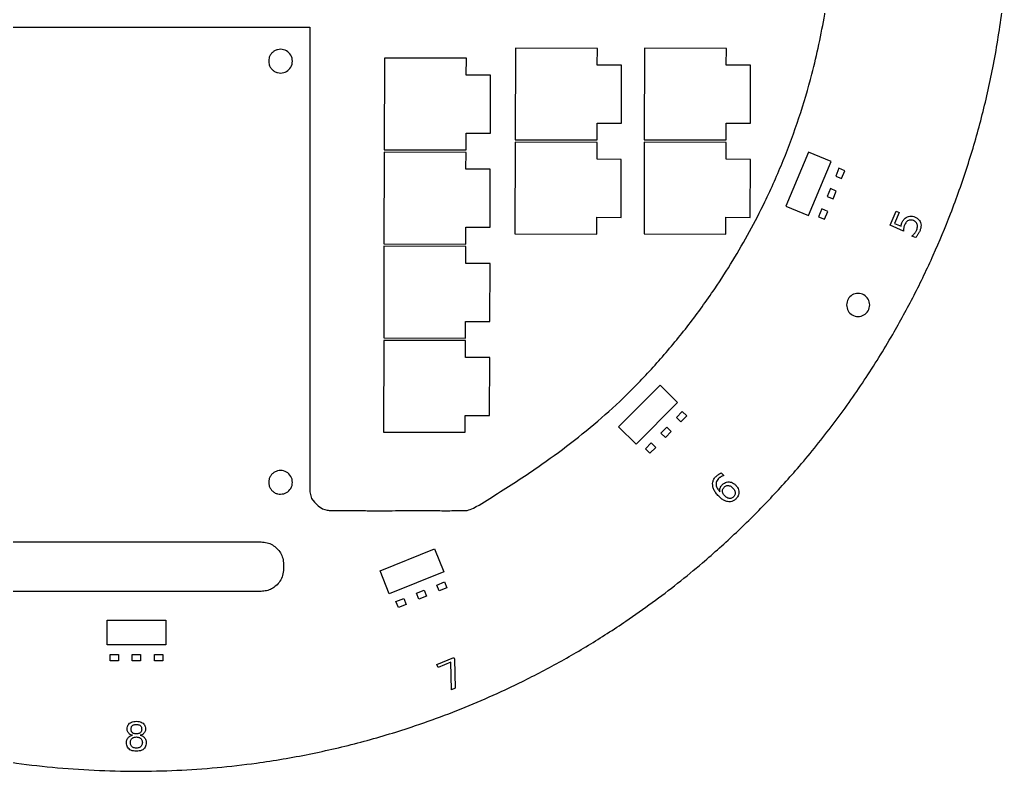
# Model space of a CAD drawing. Extents: x 0 to 200, y 0 to 180.
# Drawn here: x 86.7 to 199.9, y 0.1 to 86.1 of the extents above; entities that cross this region are included whole.
import ezdxf

# ---------------------------------------------------------------- set-up
doc = ezdxf.new("R2010")
doc.units = 0
doc.layers.add('Capa_1', color=7, linetype='CONTINUOUS')

msp = doc.modelspace()

# ---------------------------------------------------------------- linework, layer by layer
at = {"layer": 'Capa_1', "color": 7}
for p, q in [((80.14119, 85.276161), (119.859009, 85.276161)), ((119.859009, 85.276161), (119.859009, 32.105604)), ((143.386363, 82.890521), (143.353152, 72.407009)), ((152.740992, 82.860886), (143.386363, 82.890521)), ((152.734898, 80.937154), (152.740992, 82.860886)), ((158.146892, 82.890518), (158.113682, 72.407006)), ((167.501522, 82.860884), (158.146892, 82.890518)), ((167.495427, 80.937151), (167.501522, 82.860884)), ((128.397957, 81.753027), (128.364746, 71.269515)), ((137.752586, 81.723393), (128.397957, 81.753027)), ((137.746492, 79.79966), (137.752586, 81.723393)), ((155.516867, 80.928341), (152.734898, 80.937154)), ((155.495844, 74.292294), (155.516867, 80.928341)), ((170.277396, 80.928338), (167.495427, 80.937151)), ((170.256374, 74.292291), (170.277396, 80.928338)), ((116.499063, 80.03806), (116.499063, 80.03806)), ((140.528461, 79.790847), (137.746492, 79.79966)), ((140.507438, 73.1548), (140.528461, 79.790847)), ((152.707781, 72.377374), (152.713875, 74.301107)), ((152.713875, 74.301107), (155.495844, 74.292294)), ((167.468311, 72.377371), (167.474405, 74.301104)), ((167.474405, 74.301104), (170.256374, 74.292291)), ((137.719375, 71.23988), (137.725469, 73.163613)), ((137.725469, 73.163613), (140.507438, 73.1548)), ((143.352244, 72.120418), (143.319033, 61.636903)), ((152.706873, 72.090783), (143.352244, 72.120418)), ((143.353152, 72.407009), (152.707781, 72.377374)), ((143.353152, 72.407009), (143.353152, 72.407009)), ((152.700779, 70.16705), (152.706873, 72.090783)), ((158.112774, 72.120415), (158.079563, 61.6369)), ((167.467403, 72.09078), (158.112774, 72.120415)), ((158.113682, 72.407006), (167.468311, 72.377371)), ((158.113682, 72.407006), (158.113682, 72.407006)), ((167.461309, 70.167048), (167.467403, 72.09078)), ((128.363838, 70.982924), (128.330627, 60.499409)), ((137.718467, 70.953289), (128.363838, 70.982924)), ((128.364746, 71.269515), (137.719375, 71.23988)), ((128.364746, 71.269515), (128.364746, 71.269515)), ((137.712373, 69.029557), (137.718467, 70.953289)), ((176.896488, 70.996937), (174.295926, 64.808157)), ((179.489814, 69.907206), (176.896488, 70.996937)), ((155.482748, 70.158237), (152.700779, 70.16705)), ((155.461725, 63.52219), (155.482748, 70.158237)), ((170.243278, 70.158235), (167.461309, 70.167048)), ((170.222255, 63.522188), (170.243278, 70.158235)), ((176.889252, 63.718426), (179.489814, 69.907206)), ((180.381572, 69.134092), (180.011842, 68.254212)), ((181.050746, 68.852901), (180.381572, 69.134092)), ((140.494342, 69.020744), (137.712373, 69.029557)), ((140.47332, 62.384697), (140.494342, 69.020744)), ((180.011842, 68.254212), (180.681016, 67.973021)), ((180.681016, 67.973021), (181.050746, 68.852901)), ((179.403938, 66.807533), (179.034207, 65.927651)), ((180.073113, 66.526342), (179.403938, 66.807533)), ((179.034207, 65.927651), (179.703381, 65.64646)), ((179.703381, 65.64646), (180.073113, 66.526342)), ((174.295926, 64.808157), (176.889252, 63.718426)), ((152.673662, 61.607268), (152.679756, 63.531004)), ((152.679756, 63.531004), (155.461725, 63.52219)), ((167.434192, 61.607265), (167.440286, 63.531001)), ((167.440286, 63.531001), (170.222255, 63.522188)), ((178.426304, 64.480972), (178.056573, 63.601092)), ((178.056573, 63.601092), (178.725747, 63.319901)), ((179.095478, 64.199781), (178.426304, 64.480972)), ((178.725747, 63.319901), (179.095478, 64.199781)), ((186.24231, 62.612156), (186.937716, 64.221496)), ((187.28272, 64.072418), (186.749546, 62.838522)), ((186.937716, 64.221496), (187.28272, 64.072418)), ((137.685256, 60.469774), (137.691351, 62.39351)), ((137.691351, 62.39351), (140.47332, 62.384697)), ((187.764377, 61.954461), (186.242302, 62.612159)), ((186.242302, 62.612159), (186.24231, 62.612156)), ((186.749546, 62.838522), (187.492319, 62.517565)), ((143.319033, 61.636903), (152.673662, 61.607268)), ((143.319033, 61.636903), (143.319033, 61.636903)), ((158.079563, 61.6369), (167.434192, 61.607265)), ((158.079563, 61.6369), (158.079563, 61.6369)), ((189.145968, 61.205738), (188.733994, 61.383754)), ((128.329719, 60.212823), (128.296508, 49.72931)), ((137.684348, 60.183188), (128.329719, 60.212823)), ((128.330627, 60.499409), (137.685256, 60.469774)), ((128.330627, 60.499409), (128.330627, 60.499409)), ((137.678254, 58.259455), (137.684348, 60.183188)), ((140.460223, 58.250642), (137.678254, 58.259455)), ((140.439201, 51.614595), (140.460223, 58.250642)), ((181.250498, 53.496869), (181.250498, 53.496869)), ((137.651137, 49.699676), (137.657232, 51.623408)), ((137.657232, 51.623408), (140.439201, 51.614595)), ((128.2956, 49.442721), (128.26239, 38.959206)), ((137.65023, 49.413086), (128.2956, 49.442721)), ((128.296508, 49.72931), (137.651137, 49.699676)), ((128.296508, 49.72931), (128.296508, 49.72931)), ((137.644135, 47.489353), (137.65023, 49.413086)), ((140.426104, 47.48054), (137.644135, 47.489353)), ((140.405082, 40.844493), (140.426104, 47.48054)), ((155.176679, 39.559897), (159.922595, 44.307547)), ((159.922595, 44.307547), (161.912045, 42.318844)), ((161.912045, 42.318844), (157.166129, 37.571194)), ((137.617019, 38.929571), (137.623113, 40.853306)), ((137.623113, 40.853306), (140.405082, 40.844493)), ((161.789301, 40.627475), (162.45989, 41.306592)), ((162.976378, 40.796589), (162.305789, 40.117473)), ((162.45989, 41.306592), (162.976378, 40.796589)), ((162.305789, 40.117473), (161.789301, 40.627475)), ((128.26239, 38.959206), (137.617019, 38.929571)), ((128.26239, 38.959206), (128.26239, 38.959206)), ((157.166129, 37.571194), (155.176679, 39.559897)), ((160.016142, 38.831768), (160.686733, 39.510887)), ((160.532629, 38.321766), (160.016142, 38.831768)), ((161.203221, 39.000884), (160.532629, 38.321766)), ((160.686733, 39.510887), (161.203221, 39.000884)), ((158.242984, 37.036064), (158.913573, 37.71518)), ((158.913573, 37.71518), (159.430061, 37.205177)), ((158.759472, 36.526061), (158.242984, 37.036064)), ((159.430061, 37.205177), (158.759472, 36.526061)), ((166.922614, 34.273849), (167.204878, 33.980928)), ((166.922614, 34.273849), (166.922614, 34.273849)), ((116.499063, 31.836537), (116.499063, 31.836537)), ((119.859009, 32.105604), (120.050957, 31.346954)), ((167.255288, 32.65099), (167.255288, 32.65099)), ((120.050957, 31.346954), (120.384199, 30.921329)), ((120.384199, 30.921329), (120.794875, 30.502373)), ((120.794875, 30.502373), (121.313695, 30.1823)), ((121.313695, 30.1823), (121.843581, 30.019773)), ((85.780946, 26.383126), (114.27717, 26.383126)), ((127.886274, 23.062545), (134.108646, 25.581664)), ((134.108646, 25.581664), (135.16425, 22.97426)), ((116.834523, 23.825772), (116.834523, 23.277767)), ((128.941878, 20.455141), (127.886274, 23.062545)), ((135.16425, 22.97426), (128.941878, 20.455141)), ((134.381596, 21.447353), (135.266252, 21.805505)), ((135.266252, 21.805505), (135.538637, 21.132698)), ((114.27717, 20.720413), (85.780946, 20.720413)), ((132.042405, 20.500335), (132.927064, 20.858488)), ((132.31479, 19.827528), (132.042405, 20.500335)), ((132.927064, 20.858488), (133.199449, 20.185681)), ((134.653981, 20.774546), (134.381596, 21.447353)), ((135.538637, 21.132698), (134.653981, 20.774546)), ((129.703217, 19.553318), (130.587873, 19.91147)), ((129.975602, 18.880511), (129.703217, 19.553318)), ((130.587873, 19.91147), (130.860258, 19.238663)), ((133.199449, 20.185681), (132.31479, 19.827528)), ((130.860258, 19.238663), (129.975602, 18.880511)), ((96.643516, 14.608527), (96.643516, 17.421506)), ((96.643516, 17.421506), (103.356482, 17.421506)), ((103.356482, 17.421506), (103.356482, 14.608527)), ((103.356482, 14.608527), (96.643516, 14.608527)), ((97.010797, 13.48692), (97.965202, 13.48692)), ((97.010797, 12.761067), (97.010797, 13.48692)), ((97.965202, 12.761067), (97.010797, 12.761067)), ((97.965202, 13.48692), (97.965202, 12.761067)), ((99.534414, 13.48692), (100.488822, 13.48692)), ((99.534414, 12.761067), (99.534414, 13.48692)), ((100.488822, 12.761067), (99.534414, 12.761067)), ((100.488822, 13.48692), (100.488822, 12.761067)), ((102.058034, 13.48692), (103.012439, 13.48692)), ((102.058034, 12.761067), (102.058034, 13.48692)), ((103.012439, 12.761067), (102.058034, 12.761067)), ((103.012439, 13.48692), (103.012439, 12.761067)), ((134.370484, 12.346676), (136.333037, 13.15464)), ((135.979344, 12.602589), (134.513561, 11.99914)), ((136.050212, 9.468714), (135.979344, 12.602589)), ((136.333037, 13.15464), (136.405418, 12.978826)), ((136.405418, 12.978826), (136.481564, 9.646297)), ((134.513561, 11.99914), (134.370484, 12.346676)), ((134.370484, 12.346676), (134.370484, 12.346676)), ((136.481564, 9.646297), (136.050212, 9.468714)), ((99.389818, 4.954418), (99.389818, 4.954418)), ((99.553416, 4.249176), (99.553416, 4.249176)), ((99.999996, 4.059046), (99.999996, 4.059046))]:
    msp.add_line(p, q, dxfattribs=at)
for points, knots in [([(199.858894, 99.999994), (199.818106, 97.807285), (199.737066, 93.450704), (199.08328, 86.982093), (198.08228, 80.810131), (196.746523, 74.938712), (195.131528, 69.366537), (193.273036, 64.12126), (191.218012, 59.19784), (189.007933, 54.587105), (186.396895, 49.787523), (183.332252, 44.841947), (179.76296, 39.805195), (176.090892, 35.245532), (172.377873, 31.135397), (168.67602, 27.443095), (165.175137, 24.296902), (161.941368, 21.639762), (159.025692, 19.417241), (155.634094, 17.022934), (151.728412, 14.515105), (147.271502, 11.966387), (143.018534, 9.817376), (139.00857, 8.017957), (135.271406, 6.519572), (130.846509, 4.951135), (125.694421, 3.414356), (119.783329, 2.037035), (114.278132, 1.105727), (109.218232, 0.52596), (104.628077, 0.211201), (99.936572, 0.104436), (95.182741, 0.217057), (90.406864, 0.55806), (85.801801, 1.107607), (81.369057, 1.843496), (77.108257, 2.744768), (72.411498, 3.955095), (67.310989, 5.553346), (61.853772, 7.624374), (56.716769, 9.926747), (51.894764, 12.418235), (47.378752, 15.060998), (42.339493, 18.375156), (36.880509, 22.490513), (31.146969, 27.540312), (26.172728, 32.641661), (21.88998, 37.68046), (18.223681, 42.567147), (14.798712, 47.764752), (11.646477, 53.273259), (8.801316, 59.089761), (6.479286, 64.744781), (4.616533, 70.186706), (3.148856, 75.37763), (1.890047, 80.981389), (0.908549, 87.009327), (0.281024, 93.464517), (0.072163, 99.955018), (0.273419, 106.343643), (0.887814, 112.498625), (1.860208, 118.132677), (3.121565, 123.271016), (4.606636, 127.946801), (6.193044, 131.966892), (7.779292, 135.383097), (9.284041, 138.25224), (11.245373, 141.588873), (13.769801, 145.321353), (16.974171, 149.347107), (20.191109, 152.812162), (23.333103, 155.783884), (26.334806, 158.327232), (29.321996, 160.597875), (32.265033, 162.623348), (35.14014, 164.429428), (38.311147, 166.246414), (41.79577, 168.048245), (45.60861, 169.80708), (50.00365, 171.608999), (55.019759, 173.386999), (60.686916, 175.068287), (66.509983, 176.487755), (72.473419, 177.652328), (78.562457, 178.56856), (84.344623, 179.195626), (89.788835, 179.59305), (94.87089, 179.811208), (100.76832, 179.893419), (107.410575, 179.75942), (114.716224, 179.299799), (121.385038, 178.578421), (127.424458, 177.66243), (132.851151, 176.617602), (138.109896, 175.375843), (143.193119, 173.939694), (148.093846, 172.311956), (152.649984, 170.553145), (156.869672, 168.690335), (160.76528, 166.750238), (164.828873, 164.474587), (169.014113, 161.80713), (173.258779, 158.684712), (176.963827, 155.537103), (180.174266, 152.426891), (182.943039, 149.406961), (185.348763, 146.440794), (187.428082, 143.56584), (189.219177, 140.812414), (190.934934, 137.863829), (192.557237, 134.708121), (194.066009, 131.334614), (195.5994, 127.341864), (197.057914, 122.665316), (198.320429, 117.24986), (199.113873, 112.284997), (199.570544, 107.837456), (199.814358, 103.954699), (199.843921, 101.329573), (199.858894, 99.999994)], [0, 0, 0, 0, 6.576941, 13.067387, 19.484114, 25.324543, 31.12045, 36.878995, 42.009255, 47.118787, 52.211288, 58.393924, 64.561674, 70.719447, 75.94594, 81.171182, 86.397807, 90.059866, 93.724854, 97.393756, 102.51205, 107.642945, 112.789733, 116.80062, 120.825154, 124.865362, 130.881022, 136.943825, 143.062643, 147.620168, 152.217916, 156.860552, 161.693496, 166.477989, 171.219274, 175.601421, 179.95395, 184.280235, 190.147711, 195.979261, 201.781267, 207.025983, 212.254833, 217.47124, 225.11269, 232.743023, 240.370619, 246.46658, 252.570345, 258.686511, 265.128863, 271.596963, 278.098207, 283.454851, 288.844621, 294.273333, 300.676755, 307.153635, 313.71667, 320.144974, 326.315285, 332.258405, 337.281438, 342.176674, 346.965191, 350.235952, 353.472199, 356.680591, 361.843139, 366.975505, 372.101901, 376.013694, 379.943471, 383.899086, 387.265152, 390.658384, 394.082097, 398.226397, 402.422829, 406.674891, 412.47262, 418.380416, 424.401302, 430.446441, 436.602626, 442.868571, 447.889766, 452.976347, 458.126473, 465.581663, 472.901146, 480.079918, 485.69733, 491.222201, 496.6544, 501.902491, 507.063663, 512.140793, 516.547972, 520.896769, 525.191751, 530.514805, 535.774943, 540.987907, 545.086544, 549.177426, 553.271799, 556.536502, 559.817587, 563.121851, 566.766694, 570.457148, 574.202959, 579.592184, 585.138934, 590.871176, 594.662499, 598.548856, 602.53731, 602.53731, 602.53731, 602.53731]), ([(127.230735, 29.939052), (128.309574, 29.947755), (130.651158, 29.966643), (133.600087, 29.979723), (135.503601, 29.944772), (136.190765, 29.961312), (136.303648, 29.964125), (136.625937, 29.979446), (137.129408, 29.969277), (137.872373, 29.944468), (139.223684, 30.53683), (141.024367, 31.769084), (143.507344, 33.291135), (146.399506, 35.251187), (149.68047, 37.631341), (153.230731, 40.51487), (156.687246, 43.730369), (160.014425, 47.301556), (163.243248, 51.213346), (165.971489, 54.987824), (168.263042, 58.558488), (170.176104, 61.879087), (172.133765, 65.688233), (174.059345, 70.020197), (175.859125, 74.902489), (177.176219, 79.353827), (178.117169, 83.321028), (178.776383, 86.770897), (179.270723, 90.160615), (179.609638, 93.482753), (179.817903, 96.731529), (179.845129, 98.908104), (179.85879, 100.000171)], [0, 0, 0, 0, 3.236594, 7.024924, 8.84723, 8.946269, 9.08697, 9.186002, 9.913889, 10.60423, 11.381015, 14.258481, 17.172607, 20.107103, 24.740191, 29.327862, 33.819629, 38.891509, 43.95934, 49.027332, 52.853067, 56.683151, 60.519524, 65.696762, 70.894602, 76.119134, 79.612435, 83.122786, 86.652597, 89.885517, 93.138847, 96.414852, 96.414852, 96.414852, 96.414852]), ([(116.499063, 80.03806), (116.380277, 80.04713), (116.143654, 80.065197), (115.812547, 80.207975), (115.528103, 80.425173), (115.310031, 80.710653), (115.172927, 81.04235), (115.126028, 81.398487), (115.172928, 81.754589), (115.310028, 82.086393), (115.528114, 82.371479), (115.812505, 82.59014), (116.143811, 82.727491), (116.616722, 82.790842), (117.210749, 82.630965), (117.728827, 82.110748), (117.921128, 81.397243), (117.728982, 80.691094), (117.210143, 80.14927), (116.73838, 80.075488), (116.499063, 80.03806)], [0, 0, 0, 0, 0.355334, 0.707832, 1.063451, 1.419279, 1.772342, 2.128455, 2.484567, 2.83763, 3.193458, 3.549077, 3.901575, 4.256909, 4.966714, 5.656141, 6.367336, 7.078531, 7.767958, 8.477763, 8.477763, 8.477763, 8.477763]), ([(187.492319, 62.517565), (187.494473, 62.540102), (187.498747, 62.584824), (187.509641, 62.650917), (187.524573, 62.715371), (187.540782, 62.778926), (187.561168, 62.840921), (187.62017, 62.987712), (187.73532, 63.199887), (187.94775, 63.438184), (188.203732, 63.596774), (188.489554, 63.674901), (188.79551, 63.661993), (189.098593, 63.564117), (189.378778, 63.409738), (189.600393, 63.191729), (189.737379, 62.923857), (189.786638, 62.617809), (189.746976, 62.283438), (189.654613, 62.017333), (189.56235, 61.819372), (189.495204, 61.69402), (189.420301, 61.570154), (189.336902, 61.44768), (189.245772, 61.32545), (189.179614, 61.246096), (189.145968, 61.205738)], [0, 0, 0, 0, 0.067906, 0.134751, 0.200755, 0.266345, 0.331463, 0.396343, 0.740909, 1.049704, 1.343413, 1.631713, 1.925522, 2.248575, 2.579549, 2.877186, 3.167047, 3.466768, 3.793536, 4.167117, 4.306698, 4.44868, 4.593476, 4.740753, 4.893041, 5.05065, 5.05065, 5.05065, 5.05065]), ([(188.733994, 61.383754), (188.772535, 61.415398), (188.849032, 61.478207), (188.952803, 61.583542), (189.047202, 61.696188), (189.131917, 61.817729), (189.20747, 61.948638), (189.286188, 62.112129), (189.352368, 62.304418), (189.373928, 62.523045), (189.337311, 62.725123), (189.247093, 62.904042), (189.102115, 63.049599), (188.917745, 63.152223), (188.716658, 63.216157), (188.511297, 63.221983), (188.319183, 63.165063), (188.14689, 63.053255), (188.002611, 62.887663), (187.91295, 62.718484), (187.855334, 62.569886), (187.820118, 62.454704), (187.792864, 62.336177), (187.774699, 62.213379), (187.764363, 62.085757), (187.764372, 61.998817), (187.764377, 61.954461)], [0, 0, 0, 0, 0.149516, 0.296764, 0.442807, 0.589982, 0.74062, 0.895732, 1.134075, 1.346839, 1.547414, 1.742131, 1.938782, 2.154171, 2.369561, 2.566212, 2.760929, 2.961504, 3.174268, 3.412611, 3.532075, 3.652192, 3.773606, 3.896584, 4.024291, 4.157316, 4.157316, 4.157316, 4.157316]), ([(181.250498, 53.496869), (181.286877, 53.7302), (181.358557, 54.189941), (181.885509, 54.696078), (182.572894, 54.883617), (183.267497, 54.696078), (183.773226, 54.189941), (183.960904, 53.496869), (183.773226, 52.803797), (183.267497, 52.29766), (182.572894, 52.110121), (181.885509, 52.29766), (181.358557, 52.803797), (181.286877, 53.263538), (181.250498, 53.496869)], [0, 0, 0, 0, 0.692062, 1.363598, 2.05566, 2.747722, 3.419258, 4.11132, 4.803382, 5.474917, 6.166979, 6.859041, 7.530577, 8.222639, 8.222639, 8.222639, 8.222639]), ([(116.499063, 31.836537), (116.380277, 31.845607), (116.143654, 31.863674), (115.812546, 32.006452), (115.528102, 32.22365), (115.310031, 32.509131), (115.172926, 32.840829), (115.126028, 33.196967), (115.172927, 33.553068), (115.310028, 33.884873), (115.528113, 34.16996), (115.812504, 34.388622), (116.14381, 34.525973), (116.616722, 34.589324), (117.21075, 34.429447), (117.728828, 33.909228), (117.921127, 33.195722), (117.728984, 32.489573), (117.210144, 31.947747), (116.73838, 31.873965), (116.499063, 31.836537)], [0, 0, 0, 0, 0.355335, 0.707833, 1.063452, 1.419281, 1.772344, 2.128457, 2.48457, 2.837633, 3.193462, 3.549082, 3.90158, 4.256915, 4.96672, 5.656148, 6.367344, 7.07854, 7.767968, 8.477774, 8.477774, 8.477774, 8.477774]), ([(166.757439, 32.109849), (166.750996, 32.159939), (166.738304, 32.258611), (166.749851, 32.40726), (166.785544, 32.550149), (166.843041, 32.686556), (166.924265, 32.813476), (167.062153, 32.964736), (167.259057, 33.119476), (167.526591, 33.236136), (167.80601, 33.263444), (168.084946, 33.212268), (168.351836, 33.074222), (168.587549, 32.868849), (168.783536, 32.624953), (168.906851, 32.350753), (168.94465, 32.065322), (168.902868, 31.781655), (168.774534, 31.513636), (168.566653, 31.270095), (168.299485, 31.066357), (167.969162, 30.961051), (167.616746, 30.981057), (167.254065, 31.117267), (166.883889, 31.363586), (166.530715, 31.689345), (166.221689, 32.057167), (166.01255, 32.450511), (165.917898, 32.848556), (165.932343, 33.236686), (166.071841, 33.596802), (166.258965, 33.824626), (166.411951, 33.962505), (166.50101, 34.03295), (166.596355, 34.098718), (166.698255, 34.160846), (166.807311, 34.220043), (166.883679, 34.25568), (166.922614, 34.273849)], [0, 0, 0, 0, 0.15119, 0.297824, 0.444081, 0.591453, 0.739986, 0.893702, 1.203817, 1.484232, 1.757202, 2.033618, 2.323562, 2.647205, 2.965597, 3.255406, 3.537418, 3.817911, 4.10367, 4.416524, 4.771632, 5.097902, 5.433926, 5.81062, 6.246933, 6.759958, 7.248081, 7.681757, 8.083655, 8.462149, 8.82908, 9.221373, 9.333693, 9.446984, 9.561715, 9.680972, 9.804875, 9.933746, 9.933746, 9.933746, 9.933746]), ([(167.204878, 33.980928), (167.166355, 33.967177), (167.089988, 33.939916), (166.979993, 33.889899), (166.875613, 33.833972), (166.777278, 33.772146), (166.686041, 33.703758), (166.561313, 33.593322), (166.423556, 33.430322), (166.322783, 33.191304), (166.3096, 32.933682), (166.384385, 32.665381), (166.53528, 32.383519), (166.679338, 32.206059), (166.757439, 32.109849)], [0, 0, 0, 0, 0.122666, 0.243174, 0.362081, 0.477702, 0.591319, 0.703675, 0.977373, 1.223844, 1.468074, 1.736074, 2.049478, 2.420587, 2.420587, 2.420587, 2.420587]), ([(167.255288, 32.65099), (167.212611, 32.604524), (167.13061, 32.515243), (167.060777, 32.346816), (167.04527, 32.168436), (167.084819, 31.985718), (167.178179, 31.806133), (167.315289, 31.640844), (167.475427, 31.49771), (167.651494, 31.398049), (167.832574, 31.350914), (168.012116, 31.359611), (168.181567, 31.424592), (168.327574, 31.538118), (168.446249, 31.6796), (168.517262, 31.846122), (168.530871, 32.024902), (168.492333, 32.20782), (168.399535, 32.388111), (168.262586, 32.553678), (168.102246, 32.696671), (167.925578, 32.796373), (167.744169, 32.840813), (167.565711, 32.833644), (167.395239, 32.770278), (167.303233, 32.691855), (167.255288, 32.65099)], [0, 0, 0, 0, 0.188082, 0.361386, 0.535692, 0.717726, 0.914455, 1.137119, 1.358804, 1.555533, 1.738399, 1.912707, 2.086011, 2.274093, 2.461931, 2.634558, 2.80794, 2.99146, 3.188409, 3.410116, 3.632801, 3.829749, 4.012441, 4.185821, 4.358449, 4.546287, 4.546287, 4.546287, 4.546287]), ([(121.843581, 30.019773), (121.994107, 30.001814), (122.283851, 29.967244), (122.694752, 29.976666), (123.161114, 29.982714), (123.679425, 29.968003), (124.248849, 29.970877), (124.896982, 29.976094), (125.60693, 29.974397), (126.423531, 29.954539), (126.953878, 29.944364), (127.230735, 29.939052)], [0, 0, 0, 0, 0.454157, 0.874193, 1.230884, 1.853758, 2.429182, 2.939121, 3.798244, 4.558857, 5.389583, 5.389583, 5.389583, 5.389583]), ([(114.27717, 26.383126), (114.507132, 26.365626), (114.958951, 26.331242), (115.581782, 26.059108), (116.107881, 25.655768), (116.510912, 25.129617), (116.782707, 24.507121), (116.817046, 24.055587), (116.834523, 23.825772)], [0, 0, 0, 0, 0.687642, 1.351051, 2.004662, 2.657859, 3.320854, 4.008062, 4.008062, 4.008062, 4.008062]), ([(116.834523, 23.277767), (116.814124, 23.029734), (116.774061, 22.542611), (116.458262, 21.879288), (116.016503, 21.360614), (115.485266, 20.995496), (114.905018, 20.764316), (114.488865, 20.735216), (114.27717, 20.720413)], [0, 0, 0, 0, 0.741276, 1.45583, 2.160972, 2.762816, 3.374506, 4.007848, 4.007848, 4.007848, 4.007848]), ([(99.553416, 4.249176), (99.493187, 4.26702), (99.377116, 4.301409), (99.223717, 4.393406), (99.09979, 4.511524), (99.009656, 4.655229), (98.955784, 4.81987), (98.938414, 5.018845), (98.963183, 5.238735), (99.060148, 5.458391), (99.222939, 5.634555), (99.440372, 5.763032), (99.706272, 5.838314), (100.000331, 5.859273), (100.294348, 5.838342), (100.560451, 5.763307), (100.777173, 5.634219), (100.939871, 5.458423), (101.036788, 5.238728), (101.061652, 5.018831), (101.044028, 4.819795), (100.989473, 4.654914), (100.89786, 4.512372), (100.775794, 4.393344), (100.623643, 4.301441), (100.508521, 4.26703), (100.448789, 4.249176)], [0, 0, 0, 0, 0.187837, 0.361992, 0.530854, 0.697082, 0.86557, 1.045515, 1.292888, 1.521476, 1.753452, 2.000742, 2.269813, 2.574991, 2.881149, 3.150222, 3.396671, 3.628647, 3.857235, 4.104608, 4.284578, 4.453299, 4.620184, 4.787988, 4.960879, 5.147324, 5.147324, 5.147324, 5.147324]), ([(99.389818, 4.954418), (99.392724, 4.901078), (99.398247, 4.799709), (99.453656, 4.659891), (99.545362, 4.547272), (99.671685, 4.466278), (99.827294, 4.419046), (99.999601, 4.406035), (100.171598, 4.419097), (100.326659, 4.466259), (100.452339, 4.548074), (100.546896, 4.659301), (100.602416, 4.799485), (100.617626, 4.954418), (100.602416, 5.109352), (100.546896, 5.249536), (100.452339, 5.360763), (100.326658, 5.442576), (100.171598, 5.489738), (99.999601, 5.502799), (99.827294, 5.489788), (99.671686, 5.442557), (99.545362, 5.361565), (99.453656, 5.248945), (99.398247, 5.109128), (99.392724, 5.007759), (99.389818, 4.954418)], [0, 0, 0, 0, 0.159425, 0.302975, 0.442817, 0.588481, 0.746261, 0.9258, 1.104118, 1.261197, 1.406657, 1.548064, 1.692166, 1.851645, 2.011125, 2.155227, 2.296634, 2.442093, 2.599172, 2.777489, 2.957029, 3.114809, 3.260472, 3.400313, 3.543864, 3.703289, 3.703289, 3.703289, 3.703289]), ([(100.448789, 4.249176), (100.516317, 4.230046), (100.646224, 4.193245), (100.818236, 4.092249), (100.955925, 3.960154), (101.058757, 3.801278), (101.120313, 3.617356), (101.139634, 3.388156), (101.114036, 3.133113), (101.015491, 2.875057), (100.844344, 2.671437), (100.611839, 2.525628), (100.322657, 2.442359), (99.999928, 2.419518), (99.676887, 2.442354), (99.387259, 2.525873), (99.153556, 2.670651), (98.983557, 2.875398), (98.885796, 3.133213), (98.860395, 3.388161), (98.879662, 3.617369), (98.941289, 3.801229), (99.044052, 3.960586), (99.183064, 4.092091), (99.355606, 4.193174), (99.485806, 4.230035), (99.553416, 4.249176)], [0, 0, 0, 0, 0.209889, 0.403771, 0.591403, 0.777695, 0.965992, 1.166957, 1.46378, 1.728028, 1.983005, 2.247463, 2.53955, 2.876552, 3.213797, 3.506587, 3.772079, 4.026272, 4.290248, 4.587043, 4.788009, 4.976306, 5.162598, 5.351117, 5.545635, 5.755757, 5.755757, 5.755757, 5.755757]), ([(99.999996, 4.059046), (99.933767, 4.055947), (99.808498, 4.050086), (99.634932, 3.9919), (99.493394, 3.896057), (99.389106, 3.76384), (99.327891, 3.600477), (99.311063, 3.420126), (99.327891, 3.239785), (99.389106, 3.076394), (99.493393, 2.944275), (99.634932, 2.848049), (99.808497, 2.791448), (99.999999, 2.775793), (100.191488, 2.791456), (100.365087, 2.848022), (100.506946, 2.944659), (100.611847, 3.076997), (100.674082, 3.240302), (100.691243, 3.420464), (100.674132, 3.600572), (100.612165, 3.764172), (100.506646, 3.895339), (100.365991, 3.992248), (100.192103, 4.050114), (100.066537, 4.055952), (99.999996, 4.059046)], [0, 0, 0, 0, 0.198156, 0.3748, 0.541531, 0.704194, 0.871703, 1.057521, 1.243341, 1.41085, 1.573514, 1.740245, 1.916889, 2.115045, 2.313202, 2.489847, 2.656578, 2.820775, 2.988552, 3.173422, 3.359267, 3.527043, 3.69047, 3.856393, 4.033039, 4.232174, 4.232174, 4.232174, 4.232174])]:
    msp.add_open_spline(points, degree=3, knots=knots, dxfattribs=at)

doc.saveas('drawing.dxf')
